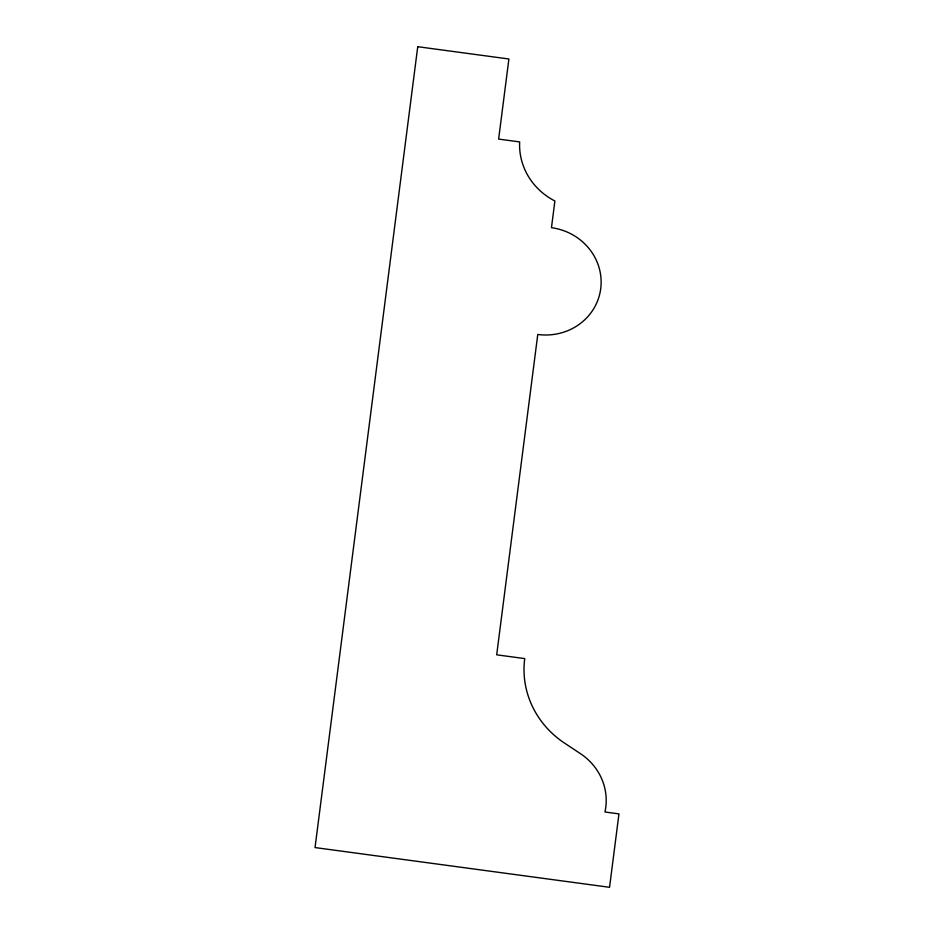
<?xml version="1.0" encoding="UTF-8"?>
<svg xmlns="http://www.w3.org/2000/svg" width="934" height="934" viewBox="0 0 934 934"><rect width="100%" height="100%" fill="white"/><g stroke="black" fill="none" stroke-linecap="round" stroke-linejoin="round"><path stroke-width="1.4" d="M417.743 46.7L315.038 847.57L609.552 887.3L618.962 813.888L604.94 811.996A58.714 55.806 11.2 0 0 580.376 753.598L564.545 743.125A92.092 87.539 11.2 0 1 524.745 658.598L496.69 654.816L537.774 334.465A56.624 53.822 11.2 0 0 600.725 288.641A56.624 53.822 11.2 0 0 551.469 227.686L554.889 200.985A65.345 62.111 11.2 0 1 519.666 141.921L498.628 139.084L508.902 58.994L417.743 46.7"/></g></svg>
